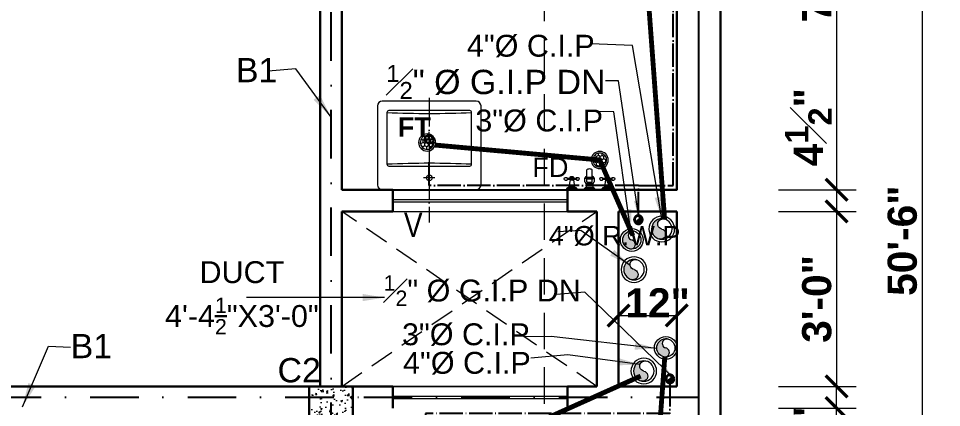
# Model space of a CAD drawing. Header units: feet. Extents: x 12125 to 16886, y -11859 to -10215.
# Drawn here: x 14483.2 to 14673.5, y -11272.3 to -11192.2 of the extents above; entities that cross this region are included whole.
import ezdxf

# ---------------------------------------------------------------- set-up
doc = ezdxf.new("R2010")
doc.units = ezdxf.units.FT
doc.header["$MEASUREMENT"] = 0
doc.header["$PDMODE"] = 2
for name, pattern in [('ACAD_ISO04W100', [30, 24, -3, 0, -3]), ('CENTER2', [1.125, 0.75, -0.125, 0.125, -0.125]), ('DASHDOT', [1, 0.5, -0.25, 0, -0.25]), ('DASHED', [0.75, 0.5, -0.25]), ('HIDDEN2', [0.1875, 0.125, -0.0625])]:
    doc.linetypes.add(name, pattern=pattern)
doc.layers.get('0').update_dxf_attribs({"lineweight": 30})
doc.layers.add('0 PL WASTE PIPE', color=5, linetype='Continuous')
for name, color, linetype, lineweight in [('BEAM', 3, 'Continuous', 15), ('BLK_1_FLR_2_VENTILATION_SHAFT', 7, 'Continuous', 0), ('center line', 253, 'ACAD_ISO04W100', 5), ('CWS', 94, 'Continuous', 9), ('DIM 01', 7, 'Continuous', 9), ('DOTTED', 15, 'DASHED', 18), ('FIX', 212, 'Continuous', 13), ('HATCH', 9, 'Continuous', 20), ('JOINERY TEXT', 193, 'Continuous', 0), ('P-SOIL', 6, 'Continuous', 18), ('P-WASTE', 130, 'Continuous', 18), ('PL-C.W.S', 90, 'ACAD_ISO04W100', 25), ('R.W.P', 7, 'Continuous', 18), ('SANTRY TEXT', 174, 'Continuous', 9), ('TEXT', 7, 'Continuous', 30), ('WALL', 10, 'Continuous', 30), ('WINDOW', 150, 'Continuous', 20)]:
    doc.layers.add(name, color=color, linetype=linetype, lineweight=lineweight)
doc.layers.add('BLK_1_FLR_2_BATH', color=7, linetype='Continuous', plot=False)
doc.layers.add('BLK_1_FLR_2_BLT_UP_AREA', color=7, linetype='Continuous', plot=False)
doc.styles.add('AR. FOOT', font='arialbd.ttf')
doc.styles.add('AR. TEXT 01', font='arialbd.ttf')
doc.styles.add('DIM TEXT', font='GOTHIC.TTF', dxfattribs={"height": 5})
doc.styles.add('p.h tex', font='techb___.ttf')
doc.styles.get("Standard").update_dxf_attribs({"font": 'ARIALN.TTF'})
doc.dimstyles.new('DIM 50', dxfattribs={"dimtxt": 6, "dimasz": 3, "dimexe": 6, "dimexo": 4, "dimgap": 0.3125, "dimtad": 1, "dimzin": 3, "dimdsep": 46, "dimlunit": 4, "dimtxsty": 'AR. TEXT 01', "dimblk": 'DOT', "dimcen": 0.09, "dimclrd": 256, "dimclre": 256, "dimclrt": 256, "dimazin": 0, "dimtfac": 0.8, "dimtofl": 0, "dimtmove": 1, "dimatfit": 3, "dimfxl": 6, "dimfxlon": 1, "dimfrac": 1, "dimtolj": 1, "dimtzin": 0, "dimlwd": -1, "dimlwe": -1, "dimarcsym": 1})

# ---------------------------------------------------------------- blocks, each defined once
blk = doc.blocks.new('ddd')
at = {"layer": 'center line', "ltscale": 0.25}
blk.add_line((-759.1649536995117, -5633.062051587941), (-733.0938343068538, -5633.062051587941), dxfattribs=at)
at = {"layer": 'FIX'}
for p, q in [((-749.2968117111923, -5633.062051587941), (-752.0555297461124, -5633.062051587941)), ((-750.4793203349564, -5631.879542964188), (-750.4793203349564, -5634.244560211723)), ((-741.2259455697221, -5633.062051587941), (-743.5909628172521, -5633.062051587941)), ((-742.4084541934861, -5631.879542964188), (-742.4084541934861, -5634.244560211723))]:
    blk.add_line(p, q, dxfattribs=at)
for points in [[(-758.4517612796371, -5623.219531903188), (-758.4517612796371, -5642.904571272694, 0.4142135623731), (-757.4675093111618, -5643.888823241169), (-740.9320762407768, -5643.888823241169, 0.4142135623731), (-739.9478242723017, -5642.904571272694), (-739.9478242723017, -5623.219531903188, 0.4142135623731), (-740.9320762407768, -5622.235279934713), (-757.4675093111618, -5622.235279934713, 0.4142135623731)], [(-756.4832573426863, -5624.597484659023), (-756.4832573426863, -5641.526618516826, 0.4142135623731), (-756.0895565552963, -5641.920319304219), (-745.262784902068, -5641.920319304219, 0.4142135623731), (-744.8690841146782, -5641.526618516826), (-744.8690841146745, -5624.597484659054, 0.41421356237232), (-745.2627849020648, -5624.203783871664), (-756.0895565552963, -5624.203783871634, 0.4142135623731)]]:
    blk.add_lwpolyline(points, format="xyb", close=True, dxfattribs=at)
for centre, radius in [((-750.4793203349564, -5633.062051587941), 0.9856582300699962), ((-750.4793203349564, -5633.062051587941), 0.7888078363749385), ((-742.4084541934861, -5633.062051587941), 0.5919574426798802)]:
    blk.add_circle(centre, radius, dxfattribs=at)
for centre, radius, start, end in [((-955.3021549747315, -5633.062051587941), 199.4094488131293, 357.4539399452814, 2.54606005471874), ((-546.0501864825728, -5633.062051587941), 199.4094488131879, 177.4539399452812, 182.5460600547187)]:
    blk.add_arc(centre, radius, start, end, dxfattribs=at)
blk = doc.blocks.new('_ArchTick')
at = {"color": 0, "linetype": 'ByBlock', "const_width": 0.15}
blk.add_lwpolyline([(-0.5, -0.5), (0.5, 0.5)], dxfattribs=at)
blk = doc.blocks.new('*D89')
at = {"layer": 'Defpoints', "color": 0, "transparency": 16777216}
for p in [(14571.1320830187, -11272.45311382734), (14651.85109241655, -11272.45311382734), (14600.97557604298, -11359.45311382757)]:
    blk.add_point(p, dxfattribs=at)
at = {"layer": 'DIM 01', "transparency": 16777216}
for p, q in [((14639.85109241655, -11272.45311382734), (14655.85109241655, -11272.45311382734)), ((14651.85109241655, -11359.45311382757), (14651.85109241655, -11272.45311382734)), ((14639.85109241655, -11359.45311382757), (14655.85109241655, -11359.45311382757))]:
    blk.add_line(p, q, dxfattribs=at)
at = {"layer": 'DIM 01', "transparency": 16777216, "xscale": 4.5, "yscale": 4.5, "zscale": 4.5}
for p, rotation in [((14651.85109241655, -11272.45311382734), 90), ((14651.85109241655, -11359.45311382757), 270)]:
    blk.add_blockref('_ArchTick', p, dxfattribs=dict(at, rotation=rotation))
at = {"layer": 'DIM 01', "transparency": 16777216, "insert": (14647.79109241655, -11315.95311382745), "char_height": 6, "attachment_point": 5, "rotation": 90, "style": 'AR. TEXT 01'}
blk.add_mtext('\\A1;7\'-3"', dxfattribs=at)
blk = doc.blocks.new('*D90')
at = {"layer": 'Defpoints', "color": 0, "transparency": 16777216}
for p in [(14575.32386472721, -11267.95311382735), (14651.8510924166, -11267.95311382735), (14571.1320830187, -11272.45311382734)]:
    blk.add_point(p, dxfattribs=at)
at = {"layer": 'DIM 01', "transparency": 16777216}
for p, q in [((14639.8510924166, -11267.95311382735), (14655.8510924166, -11267.95311382735)), ((14651.8510924166, -11272.45311382734), (14651.8510924166, -11267.95311382735)), ((14639.8510924166, -11272.45311382734), (14655.8510924166, -11272.45311382734))]:
    blk.add_line(p, q, dxfattribs=at)
at = {"layer": 'DIM 01', "transparency": 16777216, "xscale": 4.5, "yscale": 4.5, "zscale": 4.5}
for p, rotation in [((14651.8510924166, -11267.95311382735), 90), ((14651.8510924166, -11272.45311382734), 270)]:
    blk.add_blockref('_ArchTick', p, dxfattribs=dict(at, rotation=rotation))
at = {"layer": 'DIM 01', "transparency": 16777216, "insert": (14646.03669241626, -11280.11930916007), "char_height": 6, "attachment_point": 5, "rotation": 90, "style": 'AR. TEXT 01'}
blk.add_mtext('\\A1;4{\\H0.800000x;\\S1#2;}"', dxfattribs=at)
blk = doc.blocks.new('*D94')
at = {"layer": 'Defpoints', "color": 0, "transparency": 16777216}
for p in [(14632.40168799831, -10934.95311382777), (14623.40168799832, -11540.95311382735), (14669.48052171948, -11540.95311382735)]:
    blk.add_point(p, dxfattribs=at)
at = {"layer": 'DIM 01', "transparency": 16777216}
for p, q in [((14657.48052171948, -10934.95311382777), (14673.48052171948, -10934.95311382777)), ((14669.48052171948, -10934.95311382777), (14669.48052171948, -11540.95311382735)), ((14657.48052171948, -11540.95311382735), (14673.48052171948, -11540.95311382735))]:
    blk.add_line(p, q, dxfattribs=at)
at = {"layer": 'DIM 01', "transparency": 16777216, "xscale": 4.5, "yscale": 4.5, "zscale": 4.5}
for p, rotation in [((14669.48052171948, -10934.95311382777), 90), ((14669.48052171948, -11540.95311382735), 270)]:
    blk.add_blockref('_ArchTick', p, dxfattribs=dict(at, rotation=rotation))
at = {"layer": 'DIM 01', "transparency": 16777216, "insert": (14665.42052171948, -11237.95311382756), "char_height": 6, "attachment_point": 5, "rotation": 90, "style": 'AR. TEXT 01'}
blk.add_mtext('\\A1;50\'-6"', dxfattribs=at)
blk = doc.blocks.new('fdfff')
at = {"layer": 'FIX'}
for p, q in [((-439.9936460015013, -5099.794814732304, 0.20762841340752), (-439.9936460015013, -5098.092338620205, 0.20762841340752)), ((-439.7870236596209, -5098.078081011102, 0.22817528969225), (-439.7870236596209, -5099.809340666404, 0.20762841340752)), ((-439.6376845878258, -5098.23440669429, 0.22817528969225), (-439.6376845878258, -5099.652746658321, 0.22817528969225)), ((-438.2163880382141, -5098.639274051369, 1.070132213926159), (-439.5423170475113, -5098.413384540116, 1.070132213926159)), ((-439.5423170475113, -5098.413384540116, 1.070132213926159), (-439.5423170475113, -5099.473768812393, 1.070132213926159)), ((-437.8761535013033, -5098.079588376322, 1.070132213926159), (-438.205106988811, -5098.079588376322, 1.070132213926159)), ((-438.205106988811, -5098.079588376322, 1.070132213926159), (-438.205106988811, -5098.110718818439, 1.070132213926159)), ((-438.1502720053247, -5098.557215489591, 1.070132213926159), (-437.9310915181995, -5098.557215489591, 1.070132213926159)), ((-437.9572165929129, -5098.160090196818, 1.070132213926159), (-438.1241469305241, -5098.160090196818, 1.070132213926159)), ((-437.8761535013033, -5098.079588376322, 1.070132213926159), (-437.8761535013033, -5098.110718818439, 1.070132213926159)), ((-437.8564111968151, -5098.635829710431, 1.070132213926159), (-437.8564111968151, -5098.711869751176, 1.070132213926159)), ((-437.7329530385032, -5098.636270803428, 1.070132213926159), (-437.7329530385032, -5099.250882549073, 1.070132213926159)), ((-437.6711387261166, -5098.666774950295, 1.070132213926159), (-437.7329530385032, -5098.666774950295, 1.070132213926159)), ((-437.6711387261166, -5098.666774950295, 1.070132213926159), (-437.6711387261166, -5099.220378402307, 1.070132213926159)), ((-437.6100551688286, -5098.729148853403, 1.070132213926159), (-437.6100551688286, -5099.158004499201, 1.070132213926159)), ((-438.2163880382141, -5099.247879301241, 1.070132213926159), (-439.5423170475113, -5099.473768812393, 1.070132213926159)), ((-438.205106988811, -5099.807564976261, 1.070132213926159), (-438.205106988811, -5099.776434534056, 1.070132213926159)), ((-437.8761535013033, -5099.807564976261, 1.070132213926159), (-438.205106988811, -5099.807564976261, 1.070132213926159)), ((-438.1502720053247, -5099.329937862909, 1.070132213926159), (-437.9310915181995, -5099.329937862909, 1.070132213926159)), ((-437.9572165929129, -5099.727063155762, 1.070132213926159), (-438.1241469305241, -5099.727063155762, 1.070132213926159)), ((-437.8761535013033, -5099.807564976261, 1.070132213926159), (-437.8761535013033, -5099.776434534056, 1.070132213926159)), ((-437.8564111968151, -5099.251323642151, 1.070132213926159), (-437.8564111968151, -5099.17528360142, 1.070132213926159)), ((-437.6711387261166, -5099.220378402307, 1.070132213926159), (-437.7329530385032, -5099.220378402307, 1.070132213926159)), ((-439.9936460015013, -5101.40166845412, -0.64357942327109), (-439.9936460015013, -5103.104144566191, -0.64357942327109)), ((-439.7870236596209, -5101.387410844953, -0.62303254698635), (-439.7870236596209, -5103.118670500254, -0.64357942327109)), ((-439.6376845878258, -5101.544018196008, -0.62303254698635), (-439.6376845878258, -5102.962076492151, -0.62303254698635)), ((-438.9422280378346, -5101.643157002909, 1.070132213926159), (-439.6376845878258, -5101.643157002909, 1.070132213926159)), ((-438.9422280378346, -5101.643157002909, 1.070132213926159), (-438.9422280378346, -5102.885394816667, 1.070132213926159)), ((-438.9074385237178, -5101.628709930708, 1.070132213926159), (-438.9074385237178, -5102.899841888831, 1.070132213926159)), ((-438.5638060339259, -5101.784066761458), (-438.0423340749984, -5101.784066761458)), ((-438.0423340749984, -5102.888360252912, 1.070132213926159), (-438.0423340749984, -5101.579353504671, 1.070132213926159)), ((-438.0177171031244, -5102.894312139317, 1.070132213926159), (-438.0177171031244, -5101.573401618288, 1.070132213926159)), ((-437.8198283457022, -5101.573401618288, 1.070132213926159), (-437.8198283457022, -5102.894312139317, 1.070132213926159)), ((-437.7952113737118, -5101.579353504671, 1.070132213926159), (-437.7952113737118, -5102.888360252912, 1.070132213926159)), ((-437.7952113737118, -5101.784066761458), (-436.3390548183232, -5101.784066761458)), ((-438.9422280378346, -5102.885394816667, 1.070132213926159), (-439.6376845878258, -5102.885394816667, 1.070132213926159)), ((-438.5638060339259, -5102.74448505808), (-438.0423340749984, -5102.74448505808)), ((-437.7952113737118, -5102.74448505808), (-436.3390548183232, -5102.74448505808)), ((-439.9936460015013, -5104.733495657638, 0.20762841340752), (-439.9936460015013, -5106.435971769708, 0.20762841340752)), ((-439.7870236596209, -5106.450229378868, 0.22817528969225), (-439.7870236596209, -5104.718969723559, 0.20762841340752)), ((-439.6376845878258, -5106.293903695674, 0.22817528969225), (-439.6376845878258, -5104.875563731662, 0.22817528969225)), ((-438.2163880382141, -5105.280431088729, 1.070132213926159), (-439.5423170475113, -5105.054541577519, 1.070132213926159)), ((-439.5423170475113, -5105.054541577519, 1.070132213926159), (-439.5423170475113, -5106.114925849761, 1.070132213926159)), ((-437.8761535013033, -5104.720745413695, 1.070132213926159), (-438.205106988811, -5104.720745413695, 1.070132213926159)), ((-438.205106988811, -5104.720745413695, 1.070132213926159), (-438.205106988811, -5104.751875855887, 1.070132213926159)), ((-438.1502720053247, -5105.198372526995, 1.070132213926159), (-437.9310915181995, -5105.198372526995, 1.070132213926159)), ((-437.9572165929129, -5104.801247234149, 1.070132213926159), (-438.1241469305241, -5104.801247234149, 1.070132213926159)), ((-437.8761535013033, -5104.720745413695, 1.070132213926159), (-437.8761535013033, -5104.751875855887, 1.070132213926159)), ((-437.8564111968151, -5105.276986747828, 1.070132213926159), (-437.8564111968151, -5105.353026788449, 1.070132213926159)), ((-437.7329530385032, -5105.892039586477, 1.070132213926159), (-437.7329530385032, -5105.277427840883, 1.070132213926159)), ((-437.6711387261166, -5105.307931987656, 1.070132213926159), (-437.7329530385032, -5105.307931987656, 1.070132213926159)), ((-437.6711387261166, -5105.861535439689, 1.070132213926159), (-437.6711387261166, -5105.307931987656, 1.070132213926159)), ((-437.6100551688286, -5105.799161536561, 1.070132213926159), (-437.6100551688286, -5105.370305890772, 1.070132213926159)), ((-438.2163880382141, -5105.889036338595, 1.070132213926159), (-439.5423170475113, -5106.114925849761, 1.070132213926159)), ((-438.205106988811, -5106.448722013643, 1.070132213926159), (-438.205106988811, -5106.417591571428, 1.070132213926159)), ((-437.8761535013033, -5106.448722013643, 1.070132213926159), (-438.205106988811, -5106.448722013643, 1.070132213926159)), ((-438.1502720053247, -5105.971094900327, 1.070132213926159), (-437.9310915181995, -5105.971094900327, 1.070132213926159)), ((-437.9572165929129, -5106.368220193107, 1.070132213926159), (-438.1241469305241, -5106.368220193107, 1.070132213926159)), ((-437.8761535013033, -5106.448722013643, 1.070132213926159), (-437.8761535013033, -5106.417591571428, 1.070132213926159)), ((-437.8564111968151, -5105.892480679511, 1.070132213926159), (-437.8564111968151, -5105.816440638811, 1.070132213926159)), ((-437.6711387261166, -5105.861535439689, 1.070132213926159), (-437.7329530385032, -5105.861535439689, 1.070132213926159))]:
    blk.add_line(p, q, dxfattribs=at)
for centre in [(-438.0406817617186, -5098.943576676255, -0.5864398341488803), (-438.0406817617186, -5105.584733713709, -0.5864398341488803)]:
    blk.add_circle(centre, 0.0820232687790191, dxfattribs=at)
for centre, radius, start, end in [((-439.8887157135177, -5098.108106581727, 0.20762841340752), 0.1061084065881228, 16.58870761552081, 171.4540590152905), ((-439.7190729585997, -5098.057221847092, 0.22817528969225), 0.0710019746964819, 196.8581806348353, 267.4116657366103), ((-439.7263056866067, -5098.218159492842, 0.22817528969225), 0.0900981171500153, 349.6111421854599, 87.43871116543016), ((-439.6717213939118, -5098.521132158378, 1.070132213926159), 0.1683895308833376, 39.7822189855939, 78.33837664191098), ((-438.0406817617186, -5098.943576676255, -0.5864398341488803), 0.2960468548223106, 125.8538504705797, 234.1461495294202), ((-438.0406817617186, -5097.833033056319, 0.19733891487661), 0.2960358240422817, 303.6067164626585, 236.3932835373415), ((-438.0979048660083, -5098.66714936601, 1.070132213926159), 0.1217693494315759, 115.4708534690639, 197.4312066331036), ((-438.0406817617186, -5098.943576676255, -0.5864398341488803), 0.2960468548223106, 234.1461495294202, 125.8538504705797), ((-438.1328376815071, -5098.083294132042, 1.070132213926159), 0.0772979055238589, 200.7807033480267, 276.5323884085066), ((-439.3257287006126, -5098.280465544776, 1.070132213926159), 1.207596362525283, 346.7515409576356, 5.720845926215266), ((-436.7556348228244, -5098.280465544776, 1.070132213926159), 1.207596362525283, 174.2791540737846, 193.2484590423643), ((-437.9484228086075, -5098.083294132042, 1.070132213926159), 0.0772979055238589, 263.4676115914934, 339.2192966519734), ((-437.9834586575161, -5098.66714936601, 1.070132213926159), 0.1217693494315759, 342.5687933668964, 64.5291465309361), ((-437.7951816226121, -5098.775857415471, 1.070132213926159), 0.1528293785214648, 65.97238845840135, 113.6181989813814), ((-437.6874965070165, -5098.743891237326, 1.070132213926159), 0.0788320919670414, 10.77833825125858, 78.02402359804032), ((-439.8887157135177, -5099.779046770782, 0.20762841340752), 0.1061084065881228, 188.5459409847095, 343.4112923844792), ((-439.7190729585997, -5099.829931505403, 0.22817528969225), 0.0710019746964819, 92.5883342633898, 163.1418193651646), ((-439.7263056866067, -5099.66899385977, 0.22817528969225), 0.0900981171500153, 272.5612888345698, 10.38885781454017), ((-439.6717213939118, -5099.36602119419, 1.070132213926159), 0.1683895308833376, 281.6616233580891, 320.2177810144061), ((-438.0406817617186, -5100.054120296249, 0.19733891487661), 0.2960358240422817, 123.6067164626584, 56.39328353734151), ((-438.0979048660083, -5099.220003986506, 1.070132213926159), 0.1217693494315759, 162.5687933668963, 244.5291465309361), ((-438.1328376815071, -5099.803859220461, 1.070132213926159), 0.0772979055238589, 83.46761159149342, 159.2192966519733), ((-439.3257287006126, -5099.606687807725, 1.070132213926159), 1.207596362525283, 354.2791540737847, 13.24845904236436), ((-436.7556348228244, -5099.606687807725, 1.070132213926159), 1.207596362525283, 166.7515409576356, 185.7208459262151), ((-437.9484228086075, -5099.803859220461, 1.070132213926159), 0.0772979055238589, 20.78070334802668, 96.53238840850656), ((-437.9834586575161, -5099.220003986506, 1.070132213926159), 0.1217693494315759, 295.4708534690638, 17.43120663310359), ((-437.7951816226121, -5099.11129593711, 1.070132213926159), 0.1528293785214648, 246.3818010186186, 294.0276115415987), ((-437.6874965070165, -5099.143262115255, 1.070132213926159), 0.0788320919670414, 281.9759764019597, 349.2216617487414), ((-439.8887157135177, -5101.417436415628, -0.64357942327109), 0.1061084065881228, 16.58870761552081, 171.4540590152905), ((-439.7190729585997, -5101.366551680943, -0.62303254698635), 0.0710019746964819, 196.8581806348353, 267.4116657366103), ((-439.7379514951023, -5101.537042764008, -0.62303254698635), 0.1005092501170441, 356.0204226082332, 81.02943074122697), ((-438.9406922832129, -5101.597743930375, 1.070132213926159), 0.0454390328152913, 268.0631406409744, 317.0402371382626), ((-438.2591341615189, -5102.264275909736, 0.2274752523048), 0.9073167708099047, 31.95566866844981, 135.6046319082383), ((-437.9772300153272, -5102.26426442853), 0.7580641298657237, 140.694691672089, 219.305308327911), ((-437.9187727243988, -5102.036518843888, 1.070132213926159), 0.4735689546355308, 74.87562468803317, 105.1243753119668), ((-436.7657116207118, -5102.264275909736), 0.642368160172695, 311.6204880951193, 48.37951190488075), ((-439.8887157135177, -5103.088376604659, -0.64357942327109), 0.1061084065881228, 188.5459409847095, 343.4112923844792), ((-439.7190729585997, -5103.13926133934, -0.62303254698635), 0.0710019746964819, 92.5883342633898, 163.1418193651646), ((-439.7379514951023, -5102.969051924148, -0.62303254698635), 0.1005092501170441, 278.970569258773, 3.97957739176681), ((-438.9406922832129, -5102.930807889258, 1.070132213926159), 0.0454390328152913, 42.95976286234757, 91.93685935902559), ((-438.2591341615189, -5102.264275909736, 0.2274752523048), 0.9073167708099047, 224.3953680917617, 328.0443313315501), ((-437.9187727243988, -5102.431194913719, 1.070132213926159), 0.4735689546355308, 254.8756246880333, 285.1243753119667), ((-439.8887157135177, -5104.749263619094, 0.20762841340752), 0.1061084065881228, 16.58870761552081, 171.4540590152905), ((-439.7190729585997, -5104.698378884473, 0.22817528969225), 0.0710019746964819, 196.8581806348353, 267.4116657366103), ((-439.7263056866067, -5104.859316530208, 0.22817528969225), 0.0900981171500153, 349.6111421854599, 87.43871116543016), ((-439.6286175491114, -5105.077071024918, 1.070132213926159), 0.089192783151332, 14.63098900816078, 95.83457521870675), ((-438.0406817617186, -5105.584733713709, -0.5864398341488803), 0.2960468548223106, 125.8538504705797, 234.1461495294202), ((-438.0406817617186, -5104.474190093693, 0.19733891487661), 0.2960358240422817, 303.6067164626585, 236.3932835373415), ((-438.0979048660083, -5105.308306403407, 1.070132213926159), 0.1217693494315759, 115.4708534690639, 197.4312066331036), ((-438.0406817617186, -5105.584733713709, -0.5864398341488803), 0.2960468548223106, 234.1461495294202, 125.8538504705797), ((-438.1328376815071, -5104.724451169408, 1.070132213926159), 0.0772979055238589, 200.7807033480267, 276.5323884085066), ((-439.3257287006126, -5104.921622582267, 1.070132213926159), 1.207596362525283, 346.7515409576356, 5.720845926215266), ((-436.7556348228244, -5104.921622582267, 1.070132213926159), 1.207596362525283, 174.2791540737846, 193.2484590423643), ((-437.9484228086075, -5104.724451169408, 1.070132213926159), 0.0772979055238589, 263.4676115914934, 339.2192966519734), ((-437.9834586575161, -5105.308306403407, 1.070132213926159), 0.1217693494315759, 342.5687933668964, 64.5291465309361), ((-437.7951816226121, -5105.417014452876, 1.070132213926159), 0.1528293785214648, 65.97238845840135, 113.6181989813814), ((-437.6874965070165, -5105.38504827473, 1.070132213926159), 0.0788320919670414, 10.77833825125858, 78.02402359804032), ((-439.8887157135177, -5106.42020380818, 0.20762841340752), 0.1061084065881228, 188.5459409847095, 343.4112923844792), ((-439.7190729585997, -5106.471088542879, 0.22817528969225), 0.0710019746964819, 92.5883342633898, 163.1418193651646), ((-439.7263056866067, -5106.310150897129, 0.22817528969225), 0.0900981171500153, 272.5612888345698, 10.38885781454017), ((-439.6286175491114, -5106.092396402408, 1.070132213926159), 0.089192783151332, 264.1654247812933, 345.3690109918392), ((-438.0406817617186, -5106.695277333725, 0.19733891487661), 0.2960358240422817, 123.6067164626584, 56.39328353734151), ((-438.0979048660083, -5105.861161023888, 1.070132213926159), 0.1217693494315759, 162.5687933668963, 244.5291465309361), ((-438.1328376815071, -5106.445016257822, 1.070132213926159), 0.0772979055238589, 83.46761159149342, 159.2192966519733), ((-439.3257287006126, -5106.247844845158, 1.070132213926159), 1.207596362525283, 354.2791540737847, 13.24845904236436), ((-436.7556348228244, -5106.247844845158, 1.070132213926159), 1.207596362525283, 166.7515409576356, 185.7208459262151), ((-437.9484228086075, -5106.445016257822, 1.070132213926159), 0.0772979055238589, 20.78070334802668, 96.53238840850656), ((-437.9834586575161, -5105.861161023888, 1.070132213926159), 0.1217693494315759, 295.4708534690638, 17.43120663310359), ((-437.7951816226121, -5105.752452974477, 1.070132213926159), 0.1528293785214648, 246.3818010186186, 294.0276115415987), ((-437.6874965070165, -5105.784419152609, 1.070132213926159), 0.0788320919670414, 281.9759764019597, 349.2216617487414)]:
    blk.add_arc(centre, radius, start, end, dxfattribs=at)
blk = doc.blocks.new('100')
at = {"layer": 'P-WASTE'}
blk.add_hatch(color=256, dxfattribs=at).paths.add_polyline_path([(0.3260249795212076, 1.973248008309383, 0.4142135551564638), (-1.973248001145293, 0.3260250230132442, 0.414213555159394), (-0.3260250724852085, -1.973247998235819, 0.9455893433159012), (-1.45519e-11, -5.457e-12, -0.9455892991167292)])
for radius in [2.499999999999999, 1.999999999999998]:
    blk.add_circle((2.12549e-09, -3.00588e-09), radius, dxfattribs=at)
for centre, start, end in [((0.21823989284348, 0.9774991942531398), 71.00664796697363, 257.4143515063175), ((-0.21823989285076, -0.97749919425223), 251.0066479669736, 77.41435150631733)]:
    blk.add_arc(centre, 1.001565437499833, start, end, dxfattribs=at)
blk = doc.blocks.new('V V F F')
at = {"layer": 'P-SOIL'}
h = blk.add_hatch(color=256, dxfattribs=at)
edge = h.paths.add_edge_path()
edge.add_ellipse((-1174.897316543749, -1791.3298966888), major_axis=(1.414213562375234, 1.414213562375234), ratio=0.99999999999995, start_angle=324.3817967229876, end_angle=414.3817953112706, ccw=False)
edge.add_ellipse((-1174.897316543744, -1791.329896688799), major_axis=(-1.414213562371477, 1.414213562371477), ratio=0.9999999999999051, start_angle=144.3817981341165, end_angle=234.38179672296718, ccw=False)
edge.add_ellipse((-1174.679076648762, -1792.307395880055), major_axis=(-0.7082137126540621, 0.7082137126540621), ratio=0.9999999999993141, start_angle=-32.41435150622772, end_angle=141.1779476256419, ccw=False)
edge.add_ellipse((-1175.115556434453, -1790.352397491549), major_axis=(-0.7082137126629422, 0.7082137126629423), ratio=0.9999999999987264, start_angle=147.585648493852, end_angle=321.1779422778176)
for radius in [2.499999999999999, 1.999999999999998]:
    blk.add_circle((-1174.897316543745, -1791.329896688808), radius, dxfattribs=at)
for centre, start, end in [((-1175.115556434463, -1790.352397491549), 282.5856484936799, 108.9933520330306), ((-1174.679076648769, -1792.307395880055), 102.5856484936798, 288.9933520330306)]:
    blk.add_arc(centre, 1.001565437499833, start, end, dxfattribs=at)
blk = doc.blocks.new('SDSD')
at = {"layer": 'P-WASTE'}
h = blk.add_hatch(dxfattribs=at)
h.set_pattern_fill('HONEY', color=1, scale=5, angle=89.99999999999999, style=0)
h.set_pattern_definition([(90, (-50211.70994705233, 107515.0274732832), (-0.9610410944236026, 1.664572011413838), [1.109714674275892, -2.219429348551784]), (210.0000000065067, (-50211.70994705233, 107515.0274732832), (-0.9610411007230739, -1.664572007776834), [1.109714674057612, -2.219429348115224]), (149.9999999934931, (-50211.70994705233, 107515.0274732832), (-1.922082195146676, 3.6370019e-09), [-2.219429348115224, 1.109714674057612])])
edge = h.paths.add_edge_path()
edge.add_ellipse((782.6991829816105, -7166.742797922514), major_axis=(2.510997668090563, 2.510997668090568), ratio=0.9999999999971, start_angle=0, end_angle=360, ccw=False)
at = {"layer": 'P-WASTE', "extrusion": (0, 0, -1)}
for centre, major_axis, ratio, start_param, end_param in [((782.6991829816105, -7166.742797922309), (3.113637108428522, 3.113637108428522), 0.99999999999766, 3.141592653458931, 9.424777960638515), ((782.6991829816105, -7166.742797922514), (3.113637108428516, 3.113637108428521), 0.9999999999953298, 3.141592653458931, 9.424777960638515), ((782.6991829816105, -7166.742797922309), (2.510997668090565, 2.510997668090568), 0.9999999999971, 3.141592653459396, 9.424777960638982), ((782.6991829816105, -7166.742797922514), (2.510997668090565, 2.510997668090568), 0.9999999999971, 3.141592653459396, 9.424777960638982)]:
    blk.add_ellipse(centre, major_axis=major_axis, ratio=ratio, start_param=start_param, end_param=end_param, dxfattribs=at)
blk = doc.blocks.new('*D117')
at = {"layer": 'Defpoints', "color": 0, "transparency": 16777216}
for p in [(14618.90168799832, -11140.45311382769), (14618.90168799834, -11227.45311382748), (14651.85109241707, -11227.45311382748)]:
    blk.add_point(p, dxfattribs=at)
at = {"layer": 'DIM 01', "transparency": 16777216}
for p, q in [((14639.85109241707, -11140.45311382769), (14655.85109241707, -11140.45311382769)), ((14651.85109241707, -11140.45311382769), (14651.85109241707, -11227.45311382748)), ((14639.85109241707, -11227.45311382748), (14655.85109241707, -11227.45311382748))]:
    blk.add_line(p, q, dxfattribs=at)
at = {"layer": 'DIM 01', "transparency": 16777216, "xscale": 4.5, "yscale": 4.5, "zscale": 4.5}
for p, rotation in [((14651.85109241707, -11140.45311382769), 90), ((14651.85109241707, -11227.45311382748), 270)]:
    blk.add_blockref('_ArchTick', p, dxfattribs=dict(at, rotation=rotation))
at = {"layer": 'DIM 01', "transparency": 16777216, "insert": (14647.79109241707, -11183.95311382759), "char_height": 6, "attachment_point": 5, "rotation": 90, "style": 'AR. TEXT 01'}
blk.add_mtext('\\A1;7\'-3"', dxfattribs=at)
blk = doc.blocks.new('*D118')
at = {"layer": 'Defpoints', "color": 0, "transparency": 16777216}
for p in [(14618.90168799834, -11227.45311382748), (14618.90168799834, -11231.95311382748), (14651.85109241713, -11231.95311382748)]:
    blk.add_point(p, dxfattribs=at)
at = {"layer": 'DIM 01', "transparency": 16777216}
for p, q in [((14639.85109241713, -11227.45311382748), (14655.85109241713, -11227.45311382748)), ((14651.85109241713, -11227.45311382748), (14651.85109241713, -11231.95311382748)), ((14639.85109241713, -11231.95311382748), (14655.85109241713, -11231.95311382748))]:
    blk.add_line(p, q, dxfattribs=at)
at = {"layer": 'DIM 01', "transparency": 16777216, "xscale": 4.5, "yscale": 4.5, "zscale": 4.5}
for p, rotation in [((14651.85109241713, -11227.45311382748), 90), ((14651.85109241713, -11231.95311382748), 270)]:
    blk.add_blockref('_ArchTick', p, dxfattribs=dict(at, rotation=rotation))
at = {"layer": 'DIM 01', "transparency": 16777216, "insert": (14646.03669241672, -11214.59280184461), "char_height": 6, "attachment_point": 5, "rotation": 90, "style": 'AR. TEXT 01'}
blk.add_mtext('\\A1;4{\\H0.800000x;\\S1#2;}"', dxfattribs=at)
blk = doc.blocks.new('*D119')
at = {"layer": 'Defpoints', "color": 0, "transparency": 16777216}
for p in [(14618.90168799832, -11231.95311382748), (14618.90168799832, -11267.95311382738), (14651.8510924172, -11267.95311382738)]:
    blk.add_point(p, dxfattribs=at)
at = {"layer": 'DIM 01', "transparency": 16777216}
for p, q in [((14639.8510924172, -11231.95311382748), (14655.8510924172, -11231.95311382748)), ((14651.8510924172, -11231.95311382748), (14651.8510924172, -11267.95311382738)), ((14639.8510924172, -11267.95311382738), (14655.8510924172, -11267.95311382738))]:
    blk.add_line(p, q, dxfattribs=at)
at = {"layer": 'DIM 01', "transparency": 16777216, "xscale": 4.5, "yscale": 4.5, "zscale": 4.5}
for p, rotation in [((14651.8510924172, -11231.95311382748), 90), ((14651.8510924172, -11267.95311382738), 270)]:
    blk.add_blockref('_ArchTick', p, dxfattribs=dict(at, rotation=rotation))
at = {"layer": 'DIM 01', "transparency": 16777216, "insert": (14647.7910924172, -11249.95311382743), "char_height": 6, "attachment_point": 5, "rotation": 90, "style": 'AR. TEXT 01'}
blk.add_mtext('\\A1;3\'-0"', dxfattribs=at)
blk = doc.blocks.new('DF DF')
at = {"layer": 'PL-C.W.S', "ltscale": 2}
h = blk.add_hatch(dxfattribs=at)
h.set_pattern_fill('JIS_LC_20', color=256, scale=0.00030976, style=0)
h.set_pattern_definition([(135.0000000015881, (-713.6371133431317, -1892.405334894047), (0.0045997013275512, 0.0045997013272962), []), (135.0000000015881, (-713.6372434423317, -1892.405334894047), (0.0045997013275512, 0.0045997013272962), [])])
edge = h.paths.add_edge_path()
edge.add_ellipse((-1141.155969474507, -1786.047756641909), major_axis=(-0.0172638459292222, 3.67380965955e-05), ratio=0.9999999999448315, start_angle=109.7335148373989, end_angle=250.5103398213486)
edge.add_ellipse((-1141.150174988148, -1786.064019041909), major_axis=(-0.0325247972641925, 1.33438009235e-05), ratio=0.9999999999445645, start_angle=180.0235064780413, end_angle=270.02350647804116, ccw=False)
edge.add_ellipse((-1141.150174988148, -1786.064019041909), major_axis=(0.0325247727854484, 4.20759883691e-05), ratio=0.9999999999445631, start_angle=269.92587879808355, end_angle=359.9258787994174, ccw=False)
edge.add_ellipse((-1141.143692296203, -1786.080281441909), major_axis=(0.0175068814637724, 7.0747587468e-06), ratio=0.9999999999445439, start_angle=111.71059004010161, end_angle=248.24310202751678, ccw=False)
at = {"layer": 'PL-C.W.S', "ltscale": 2, "extrusion": (0, 0, -1)}
for centre, major_axis, ratio, start_param, end_param in [((-1141.150174988148, -1786.064019041909), (0.0403307360506055, 3.58698504617e-05), 0.99999999994456, 3.142482045763561, 9.425667352943147), ((-1141.150174988148, -1786.064019041909), (0.0325247258547981, 6.94492913112e-05), 0.9999999999445602, 3.14372792710681, 9.426913234286395), ((-1141.143692296203, -1786.080281441909), (-0.0175068160262084, 4.83866055586e-05), 0.99999999994427, -1.194234800505054, 1.188707069907176), ((-1141.157000834208, -1786.047895540491), (0.0175068160262084, -4.83866055586e-05), 0.99999999994427, -1.194234800505054, 1.188707069907176)]:
    blk.add_ellipse(centre, major_axis=major_axis, ratio=ratio, start_param=start_param, end_param=end_param, dxfattribs=at)
blk = doc.blocks.new('RETEU')
at = {"layer": 'R.W.P'}
h = blk.add_hatch(color=7, dxfattribs=at)
edge = h.paths.add_edge_path()
edge.add_ellipse((-37076.90065375516, -119553.1669227566), major_axis=(1.494147372830071, 1.494147372830071), ratio=0.9999999999971358, start_angle=35.6182046845361, end_angle=125.618203281105)
edge.add_ellipse((-37076.90065375516, -119553.1669227566), major_axis=(1.494147372827425, 1.494147372827423), ratio=0.9999999999948398, start_angle=125.618203281105, end_angle=215.6182018617833)
edge.add_ellipse((-37077.13122894867, -119554.1996719022), major_axis=(0.7482431835796156, 0.7482431835796152), ratio=0.9999999999816468, start_angle=218.8220523718934, end_angle=392.4143515007202)
edge.add_ellipse((-37076.67007856617, -119552.1341736046), major_axis=(-0.7482431836025633, 0.7482431836025631), ratio=0.9999999999430152, start_angle=-51.17794228077861, end_angle=122.41435150089211, ccw=False)
at = {"layer": 'R.W.P', "color": 7, "extrusion": (0, 0, -1)}
for centre, major_axis, ratio, start_param, end_param in [((-37076.90065375516, -119553.1669227566), (1.867684216040424, 1.867684216040424), 0.99999999999517, 3.926990816989658, 10.21017612416924), ((-37076.90065375516, -119553.1669227566), (-1.494147372831555, 1.494147372831555), 0.9999999999934599, 5.497787143778867, 11.78097245095845), ((-37077.13122894865, -119554.1996719022), (-0.7482431836144129, 0.7482431836144129), 0.9999999999042399, 1.005059168248902, 4.258487346123779)]:
    blk.add_ellipse(centre, major_axis=major_axis, ratio=ratio, start_param=start_param, end_param=end_param, dxfattribs=at)
at = {"layer": 'R.W.P', "color": 7, "extrusion": (0, 0, -0.9999999999999998)}
blk.add_ellipse((-37076.67007856616, -119552.1341736046), major_axis=(0.7482431836246272, 0.7482431836246272), ratio=0.99999999987498, start_param=2.575855494946888, end_param=5.829283672833697, dxfattribs=at)
blk = doc.blocks.new('_Dot')
at = {"color": 0, "linetype": 'ByBlock', "lineweight": -2}
blk.add_line((-0.5, 0), (-1, 0), dxfattribs=at)
at = {"color": 0, "linetype": 'ByBlock', "const_width": 0.5}
blk.add_lwpolyline([(-0.25, 0, 1), (0.25, 0, 1)], format="xyb", close=True, dxfattribs=at)
blk = doc.blocks.new('WQE')
at = {"layer": 'HATCH', "ltscale": 5}
h = blk.add_hatch(dxfattribs=at)
h.set_pattern_fill('AR-CONC', color=256, scale=0.5)
h.set_pattern_definition([(50, (39240.48538057446, 33104.27790555694), (3.586300913003767, -0.3137606749129755), [0.375, -4.125]), (355, (39240.48538057446, 33104.27790555694), (-0.6937566680650002, 3.760960668500056), [0.3, -3.299999999999998]), (100.45144446, (39240.78423897947, 33104.25175883693), (2.89254423363556, 3.447199954843146), [0.3187009599999995, -3.505710559999995]), (46.18419999999998, (39240.48538057446, 33105.27790555693), (5.33620665335786, -0.8275964039653825), [0.5624999999999992, -6.187499999999992]), (96.63563549, (39240.93006429946, 33105.20893902193), (4.673309728371141, 4.870593003872752), [0.47805171, -5.258568799999999]), (351.1841639899997, (39240.48538057446, 33105.27790555693), (4.673309725273866, 4.87059300134995), [0.45, -4.950000004999997]), (21, (39240.98538057446, 33105.02790555693), (2.984535260592307, -2.013094453326694), [0.375, -4.125]), (326.0000000000001, (39240.98538057446, 33105.02790555693), (1.216576659607909, 3.625750225234265), [0.3, -3.299999999999998]), (71.45144473999999, (39241.23409184446, 33104.86014768694), (4.201111883649856, 1.612655764031769), [0.31870095, -3.505710559999998]), (37.5, (39240.48538057446, 33104.27790555694), (0.0607992765864533, 1.664469269156557), [0, -3.259999999999998, 0, -3.35, 0, -3.3125]), (7.499999999999999, (39240.48538057446, 33104.27790555694), (1.315347687210743, 1.972058559411801), [0, -1.909999999999999, 0, -3.185, 0, -1.262499999999999]), (327.5, (39239.37038057447, 33104.27790555694), (2.669112180862045, -0.1127743586718988), [0, -1.25, 0, -3.9, 0, -5.174999999999998]), (317.5, (39238.87038057447, 33104.27790555694), (2.915930846711931, 0.5005249116615886), [0, -1.625, 0, -2.589999999999998, 0, -3.674999999999998])])
h.paths.add_polyline_path([(114076.7902746331, -42444.74044001671), (114076.7902746331, -42453.74044001672), (114085.7902746331, -42453.74044001672), (114085.7902746331, -42444.74044001671)])
at = {"layer": 'WALL', "color": 6, "ltscale": 5}
blk.add_lwpolyline([(114076.7902746331, -42444.74044001671), (114085.7902746331, -42444.74044001671), (114085.7902746331, -42453.74044001672), (114076.7902746331, -42453.74044001672)], close=True, dxfattribs=at)
blk = doc.blocks.new('*D381')
at = {"layer": 'Defpoints', "color": 0, "transparency": 16777216}
for p in [(14606.90168799834, -11249.95311382743), (14618.90168799832, -11249.95311382743), (14618.90168799832, -11253.36636615)]:
    blk.add_point(p, dxfattribs=at)
at = {"layer": 'DIM 01', "transparency": 16777216}
for p, q in [((14606.90168799834, -11253.36636615), (14618.90168799832, -11253.36636615)), ((14606.90168799834, -11253.95311382743), (14606.90168799834, -11257.36636615)), ((14618.90168799832, -11253.95311382743), (14618.90168799832, -11257.36636615))]:
    blk.add_line(p, q, dxfattribs=at)
at = {"layer": 'DIM 01', "transparency": 16777216, "xscale": 4.5, "yscale": 4.5, "zscale": 4.5, "rotation": 180}
blk.add_blockref('_ArchTick', (14606.90168799834, -11253.36636615), dxfattribs=at)
at = {"layer": 'DIM 01', "transparency": 16777216, "xscale": 4.5, "yscale": 4.5, "zscale": 4.5}
blk.add_blockref('_ArchTick', (14618.90168799832, -11253.36636615), dxfattribs=at)
at = {"layer": 'DIM 01', "transparency": 16777216, "insert": (14614.95318783048, -11250.76110771228), "char_height": 6, "attachment_point": 5, "style": 'AR. TEXT 01'}
blk.add_mtext('\\A1;12"', dxfattribs=at)

msp = doc.modelspace()

# ---------------------------------------------------------------- linework, layer by layer
at = {"layer": '0 PL WASTE PIPE', "color": 4, "linetype": 'CENTER2', "lineweight": 0, "ltscale": 5, "const_width": 1}
for points in [[(14569.12984325348, -11218.27554173691), (14603.03226817321, -11221.34113372518), (14609.85018718727, -11236.88437116508)], [(14600.975576043, -11350.24582946936), (14615.31884348579, -11277.25885907512), (14616.44319635424, -11261.88880694412)]]:
    msp.add_lwpolyline(points, dxfattribs=at)
at = {"layer": 'BEAM', "linetype": 'DASHDOT', "lineweight": 25, "ltscale": 20}
for p, q in [((14547.6516879983, -11361.70311382761), (14547.6516879983, -11111.95311382747)), ((14477.90168799831, -11270.20311382735), (14554.40168799832, -11270.20311382735)), ((14554.40168799832, -11270.20311382735), (14623.40168799832, -11270.20311382735))]:
    msp.add_line(p, q, dxfattribs=at)
at = {"layer": 'BLK_1_FLR_2_BATH', "color": 3}
msp.add_lwpolyline([(14549.90168799838, -11227.45311382747), (14618.90168799839, -11227.45311382747), (14618.90168799839, -11185.61328718469), (14549.90168799838, -11185.61328718469)], close=True, dxfattribs=at)
at = {"layer": 'BLK_1_FLR_2_BLT_UP_AREA', "color": 25}
msp.add_lwpolyline([(14272.40168799831, -10934.95311382737), (14623.40168799832, -10934.95311382734), (14623.40168799832, -11540.95311382735), (14272.40168799831, -11540.95311382735), (14272.40168799831, -10934.95311382734)], dxfattribs=at)
at = {"layer": 'BLK_1_FLR_2_VENTILATION_SHAFT'}
msp.add_lwpolyline([(14549.90168799838, -11231.95311382747), (14602.40168799838, -11231.95311382747), (14602.40168799838, -11267.95311382737), (14549.90168799838, -11267.95311382737)], close=True, dxfattribs=at)
at = {"layer": 'center line'}
msp.add_line((14623.40168799832, -11558.95311382735), (14623.40168799832, -10934.95311382737), dxfattribs=at)
at = {"layer": 'DOTTED', "ltscale": 10}
for p, q in [((14549.90168799832, -11267.95311382738), (14602.40168799834, -11231.95311382748)), ((14602.40168799835, -11267.95311382738), (14549.90168799834, -11231.95311382748))]:
    msp.add_line(p, q, dxfattribs=at)
at = {"layer": 'P-SOIL', "linetype": 'DASHED', "lineweight": 18, "ltscale": 10, "const_width": 1}
for points in [[(14610.8637541104, -11158.66937420368), (14616.39991403001, -11233.52613919588)], [(14567.90168844489, -11285.35875282513), (14611.46365144795, -11265.83126480314)]]:
    msp.add_lwpolyline(points, dxfattribs=at)
at = {"layer": 'PL-C.W.S', "ltscale": 0.2}
for points in [[(14610.99446013279, -11232.72109915272), (14610.99446013279, -11226.57946836182), (14618.1998967987, -11226.57946836182), (14618.1998967987, -11156.79976922724), (14606.23480009532, -11156.79976922724)], [(14610.99446013279, -11226.57946836182), (14567.90168799831, -11226.57946836182), (14567.90168799831, -11221.36523846511)], [(14617.49948742658, -11267.32786140888), (14617.49948742658, -11273.53286421848), (14567.14332539425, -11273.53286421848), (14567.14332539425, -11287.93692678186)]]:
    msp.add_lwpolyline(points, dxfattribs=at)
at = {"layer": 'WALL', "color": 3, "linetype": 'DASHED', "lineweight": 20, "ltscale": 15}
msp.add_line((14591.58967506978, -10904.03108133147), (14591.58967506978, -11555.24836408887), dxfattribs=at)
at = {"layer": 'WALL', "ltscale": 10}
for p, q in [((14627.90168799831, -11558.95311382735), (14627.90168799831, -10934.9531138278)), ((14545.40168799832, -11120.95311383316), (14545.40168799832, -11267.95311382738)), ((14549.90168799832, -11174.95311382748), (14549.90168799834, -11227.45311382748)), ((14618.90168799834, -11174.95311382745), (14618.90168799834, -11227.45311382748)), ((14596.40168799834, -11227.45311382748), (14596.40168799834, -11231.95311382748)), ((14549.90168799834, -11231.95311382748), (14549.90168799832, -11267.95311382738)), ((14602.40168799834, -11231.95311382748), (14602.40168799834, -11267.95311382738)), ((14606.90168799834, -11231.95311382748), (14606.90168799834, -11267.95311382738)), ((14618.90168799834, -11231.95311382748), (14618.90168799834, -11267.95311382738)), ((14596.40168799834, -11267.95311382738), (14596.40168799834, -11272.45311382738))]:
    msp.add_line(p, q, dxfattribs=at)
at = {"layer": 'WALL', "ltscale": 5}
for p, q in [((14549.90168799832, -11227.4531138275), (14560.40168799834, -11227.45311382748)), ((14560.40168799834, -11231.95311382748), (14560.40168799834, -11227.4531138275)), ((14596.40168799834, -11227.45311382747), (14602.40168799834, -11227.45311382748)), ((14602.40168799834, -11227.45311382748), (14618.90168799832, -11227.45311382748)), ((14549.90168799834, -11231.95311382748), (14560.40168799834, -11231.95311382748)), ((14596.40168799834, -11231.95311382748), (14602.40168799834, -11231.95311382748)), ((14606.90168799834, -11231.95311382748), (14618.90168799832, -11231.95311382748)), ((14477.90168799831, -11267.95311382738), (14545.40168799832, -11267.95311382738)), ((14549.90168799832, -11267.95311382738), (14560.40168799834, -11267.95311382738)), ((14560.40168799834, -11272.45311382738), (14560.40168799834, -11267.95311382738)), ((14596.40168799834, -11267.95311382738), (14602.40168799834, -11267.95311382738)), ((14606.90168799834, -11267.95311382738), (14618.90168799834, -11267.95311382738))]:
    msp.add_line(p, q, dxfattribs=at)
at = {"layer": 'WINDOW', "ltscale": 10}
for p, q in [((14560.40168799834, -11227.45311382748), (14596.40168799834, -11227.45311382747)), ((14560.40168799834, -11229.45311382748), (14596.40168799834, -11229.4531138275)), ((14560.40168799834, -11229.95311382748), (14596.40168799834, -11229.9531138275)), ((14560.40168799834, -11231.95311382748), (14596.40168799834, -11231.95311382748)), ((14560.40168799834, -11267.95311382738), (14596.40168799834, -11267.95311382738)), ((14560.40168799834, -11269.95311382738), (14596.40168799834, -11269.95311382738)), ((14560.40168799834, -11270.45311382738), (14596.40168799834, -11270.45311382738))]:
    msp.add_line(p, q, dxfattribs=at)

# ---------------------------------------------------------------- block references
at = {"layer": 'DIM 01'}
for name, p in [('RETEU', (51687.00111937519, 108309.2555565455)), ('WQE', (-99533.63858663481, 31176.78732618934))]:
    msp.add_blockref(name, p, dxfattribs=at)
at = {"layer": 'FIX'}
for name, p, xscale, yscale, zscale, rotation in [('ddd', (20115.58313002237, -11956.18551108988), 0.98484294886476, 0.98484294886476, 0.98484294886476, 270), ('fdfff', (20213.41542764715, -10743.38535745037, 1.65556526346197), -1.10000000000582, 1.10000000000582, 1.10000000000582, 270.0000000000185)]:
    msp.add_blockref(name, p, dxfattribs=dict(at, xscale=xscale, yscale=yscale, zscale=zscale, rotation=rotation))
at = {"layer": 'P-SOIL', "xscale": -1.05652173965063, "yscale": 1.056521739184969, "zscale": 1.056521739115739}
for p in [(13374.52038981729, -9342.980475139884), (13370.81100748535, -9372.219537753856)]:
    msp.add_blockref('V V F F', p, dxfattribs=at)
at = {"layer": 'P-WASTE', "xscale": 0.40000000000146, "yscale": 0.40000000000146, "zscale": 0.40000000000146}
for p in [(14254.37391109655, -8351.037616286956), (14289.95259497942, -8354.644014545827)]:
    msp.add_blockref('SDSD', p, dxfattribs=at)
at = {"layer": 'P-WASTE', "color": 1, "xscale": 0.9400695655276599, "yscale": 0.9400695655276599, "zscale": 0.9400695655276599}
for p in [(14609.64502650603, -11237.80328840792), (14616.6483570355, -11260.0283485156)]:
    msp.add_blockref('100', p, dxfattribs=at)
at = {"layer": 'PL-C.W.S', "lineweight": 30, "ltscale": 0.2, "xscale": 22.60173912992468, "yscale": 22.60173912992468, "zscale": 22.60173912992468}
for p in [(40402.97383400381, 29134.52038380224), (40409.47723985556, 29101.73671109625)]:
    msp.add_blockref('DF DF', p, dxfattribs=at)

# ---------------------------------------------------------------- texts
at = {"layer": 'BEAM', "linetype": 'DASHDOT', "lineweight": 25, "ltscale": 20, "char_height": 5, "width": 14.41479268928015, "attachment_point": 1, "style": 'p.h tex'}
for insert in [(14528.04104129964, -11200.33224918786), (14493.98982157458, -11257.14935477182)]:
    msp.add_mtext('\\A1;{\\fArial|b0|i0|c0|p34;\\H1.0003x;B1}', dxfattribs=dict(at, insert=insert))
at = {"layer": 'CWS', "ltscale": 0.2, "char_height": 5, "width": 45.60298924661038, "attachment_point": 3, "style": 'p.h tex'}
for s, insert in [('\\A1;{\\fArial|b0|i0|c0|p34;\\H0.7x;\\S1#2;\\H1.429x;" %%C G.I.P DN }', (14604.22810262314, -11201.77907533442)), ('\\A1;{\\fArial|b0|i0|c0|p34;\\H0.63x;\\S1#2;\\H1.42857x;" %%C G.I.P DN\\H1.11144x; }', (14599.1322343903, -11245.07524896674))]:
    msp.add_mtext(s, dxfattribs=dict(at, insert=insert))
at = {"layer": 'JOINERY TEXT', "insert": (14562.68478551181, -11232.20629930475), "char_height": 5, "width": 9.823400606668926, "attachment_point": 1}
msp.add_mtext('V', dxfattribs=at)
at = {"layer": 'JOINERY TEXT', "color": 6, "insert": (14536.62467202176, -11262.12548486624), "char_height": 5, "width": 9.823400606668926, "attachment_point": 1}
msp.add_mtext('{\\fArial|b0|i0|c0|p34;C2}', dxfattribs=at)
at = {"layer": 'SANTRY TEXT', "ltscale": 25, "char_height": 4.5, "attachment_point": 9, "style": 'DIM TEXT'}
for s, insert, width in [('\\A1;\\pt4.5;{\\fArial|b0|i0|c0|p34;4"Ø C.I.P}', (14601.98787997545, -11200.23866385745), 33.54293631897963), ('\\A1;{\\fArial|b0|i0|c0|p34;3"%%C C.I.P}', (14603.72385708481, -11215.62662571959), 33.64061376847167), ('\\A1;{\\fArial|b0|i0|c0|p34;3"%%C C.I.P}', (14588.60776707689, -11259.64731166638), 33.64061376847167), ('\\A1;\\pt4.5;{\\fArial|b0|i0|c0|p34;4"Ø C.I.P}', (14588.82306259175, -11265.52397350115), 33.54293631897963)]:
    msp.add_mtext(s, dxfattribs=dict(at, insert=insert, width=width))
at = {"layer": 'SANTRY TEXT', "ltscale": 12, "char_height": 4, "attachment_point": 1, "style": 'AR. FOOT'}
for s, insert in [('\\A1;FT', (14561.40371154231, -11212.55140958752)), ('\\A1;{\\fArial|b0|i0|c0|p34;FD}', (14589.14002405798, -11220.83962366113))]:
    msp.add_mtext(s, dxfattribs=dict(at, insert=insert))
at = {"layer": 'TEXT', "linetype": 'HIDDEN2', "insert": (14619.66832702013, -11234.93266027953), "char_height": 4, "width": 50.39691254184609, "attachment_point": 3}
msp.add_mtext('\\A1;{\\fArial|b0|i0|c0|p34;4"Ø R.W.P}', dxfattribs=at)
at = {"layer": 'TEXT', "ltscale": 10, "insert": (14529.27487256037, -11257.24571418703), "char_height": 4.5, "width": 50.45808053416839, "attachment_point": 8}
msp.add_mtext('\\A1;{\\fArial|b0|i0|c0|p34;DUCT\\P4\'-4\\H0.7x;\\S1/2;\\H1.42857x;"X3\'-0" }', dxfattribs=at)

# ---------------------------------------------------------------- dimensions: what is measured, and where the dimension line sits
at = {"layer": 'DIM 01'}
for base, p1, p2, picture, middle in [((14669.48052171948, -11540.95311382735), (14632.40168799831, -10934.95311382777), (14623.40168799832, -11540.95311382735), '*D94', (14665.42052171948, -11237.95311382756)), ((14651.85109241707, -11227.45311382748), (14618.90168799832, -11140.45311382769), (14618.90168799834, -11227.45311382748), '*D117', (14647.79109241707, -11183.95311382759)), ((14651.8510924172, -11267.95311382738), (14618.90168799832, -11231.95311382748), (14618.90168799832, -11267.95311382738), '*D119', (14647.7910924172, -11249.95311382743)), ((14651.85109241655, -11272.45311382734), (14600.97557604298, -11359.45311382757), (14571.1320830187, -11272.45311382734), '*D89', (14647.79109241655, -11315.95311382745))]:
    dim = msp.add_linear_dim(base=base, p1=p1, p2=p2, angle=90, dimstyle='DIM 50', override={"dimtxt": 6, "dimasz": 4.5, "dimexe": 4, "dimgap": 1, "dimblk1": 'ArchTick', "dimblk2": 'ArchTick', "dimsah": 1, "dimfxl": 12}, dxfattribs=at)
    dim.commit()
    dim.dimension.update_dxf_attribs({"geometry": picture, "text_midpoint": middle})
for base, p1, p2, picture, middle in [((14651.85109241713, -11231.95311382748), (14618.90168799834, -11227.45311382748), (14618.90168799834, -11231.95311382748), '*D118', (14651.85109241672, -11214.59280184461)), ((14651.8510924166, -11267.95311382735), (14571.1320830187, -11272.45311382734), (14575.32386472721, -11267.95311382735), '*D90', (14651.85109241625, -11280.11930916007))]:
    dim = msp.add_linear_dim(base=base, p1=p1, p2=p2, angle=90, dimstyle='DIM 50', override={"dimtxt": 6, "dimasz": 4.5, "dimexe": 4, "dimgap": 1, "dimblk1": 'ArchTick', "dimblk2": 'ArchTick', "dimsah": 1, "dimfxl": 12}, dxfattribs=at)
    dim.commit()
    dim.dimension.update_dxf_attribs({"geometry": picture, "text_midpoint": middle, "dimtype": 160})
dim = msp.add_linear_dim(base=(14618.90168799832, -11253.36636615), p1=(14606.90168799834, -11249.95311382743), p2=(14618.90168799832, -11249.95311382743), text='12"', dimstyle='DIM 50', override={"dimtxt": 6, "dimasz": 4.5, "dimexe": 4, "dimgap": 1, "dimblk1": 'ArchTick', "dimblk2": 'ArchTick', "dimsah": 1, "dimfxl": 12}, dxfattribs=at)
dim.commit()
dim.dimension.update_dxf_attribs({"geometry": '*D381', "text_midpoint": (14614.95318783048, -11254.77010771228), "dimtype": 160})

# ---------------------------------------------------------------- leaders
at = {"layer": 'BEAM'}
for points in [[(14547.6516879983, -11212.49323278301), (14540.42642845247, -11202.5658510414), (14534.69889772873, -11203.03301121794)], [(14484.04821826289, -11272.1573226749), (14489.43631730152, -11259.67841728686), (14493.97782133076, -11259.88464715178)]]:
    msp.add_leader(points, dimstyle='DIM 50', override={"dimasz": 5, "dimfxl": 1, "dimfxlon": 0, "dimarcsym": 0}, dxfattribs=at)
at = {"layer": 'CWS', "ltscale": 0.2}
for points in [[(14610.99446013279, -11232.72109915272), (14606.89262734348, -11205.05369911975), (14604.22810262314, -11205.02200686055)], [(14618.41022148071, -11266.4155059128), (14599.9484862673, -11248.56874076807), (14594.13072101551, -11249.05314868545)]]:
    msp.add_leader(points, dimstyle='DIM 50', override={"dimtad": 0, "dimfxl": 1}, dxfattribs=at)
at = {"layer": 'DIM 01'}
for points, override in [([(14615.82494660295, -11233.44640956521), (14609.80523471624, -11197.74580111952), (14601.16625491566, -11197.40510189191)], {"dimtxt": 5, "dimasz": 4.5, "dimtad": 0}), ([(14609.4719733334, -11236.02213332952), (14605.90638652091, -11211.41807661638), (14601.60282775665, -11211.38960095304)], {"dimtxt": 5, "dimasz": 4.5, "dimtad": 0}), ([(14609.28485337769, -11243.03744898928), (14599.14023455285, -11235.8685893018), (14594.41025610629, -11236.11057719988)], {"dimtxt": 5, "dimasz": 4.5, "dimgap": 2.5, "dimtad": 0}), ([(14558.68411853421, -11249.66687991178), (14530.25322193671, -11249.66687991178)], {"dimtxt": 5, "dimasz": 4.5, "dimgap": 2.5, "dimtad": 0}), ([(14614.77324647213, -11260.1657658382), (14593.00256845867, -11257.69424615445), (14587.54557971431, -11257.76606814692)], {"dimtxt": 5, "dimasz": 4.5, "dimtad": 0}), ([(14611.32789101879, -11263.47783277031), (14596.45790823465, -11261.48839783825), (14588.82306259175, -11262.12547837295)], {"dimtxt": 5, "dimasz": 4.5, "dimgap": 2.5, "dimtad": 0})]:
    msp.add_leader(points, dimstyle='DIM 50', override=override, dxfattribs=at)

doc.saveas('drawing.dxf')
